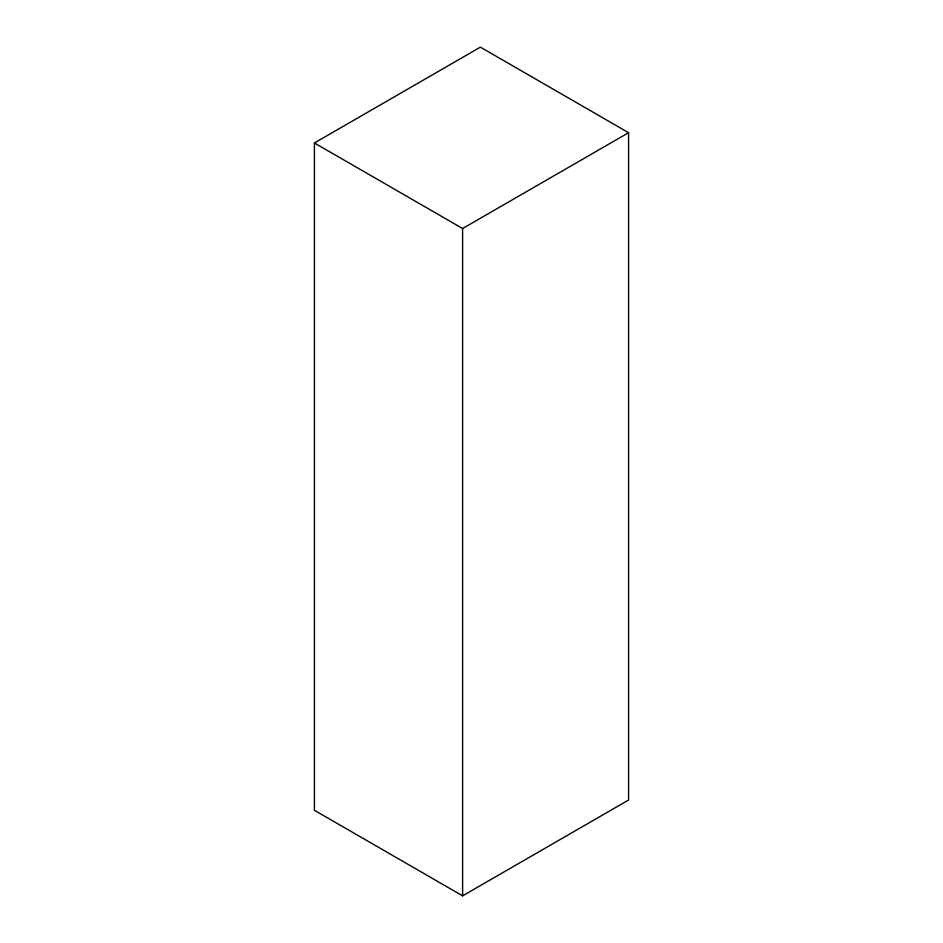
<?xml version="1.0" encoding="UTF-8"?>
<svg xmlns="http://www.w3.org/2000/svg" width="943" height="943" viewBox="0 0 943 943"><rect width="100%" height="100%" fill="white"/><g stroke="black" fill="none" stroke-linecap="round" stroke-linejoin="round"><path stroke-width="1.41" d="M314.42 142.971L480.388 47.15L628.58 132.704L628.58 800.029L462.612 895.85L314.42 810.296L314.42 142.971L462.612 228.524L628.58 132.704M462.612 228.524L462.612 895.85"/></g></svg>
